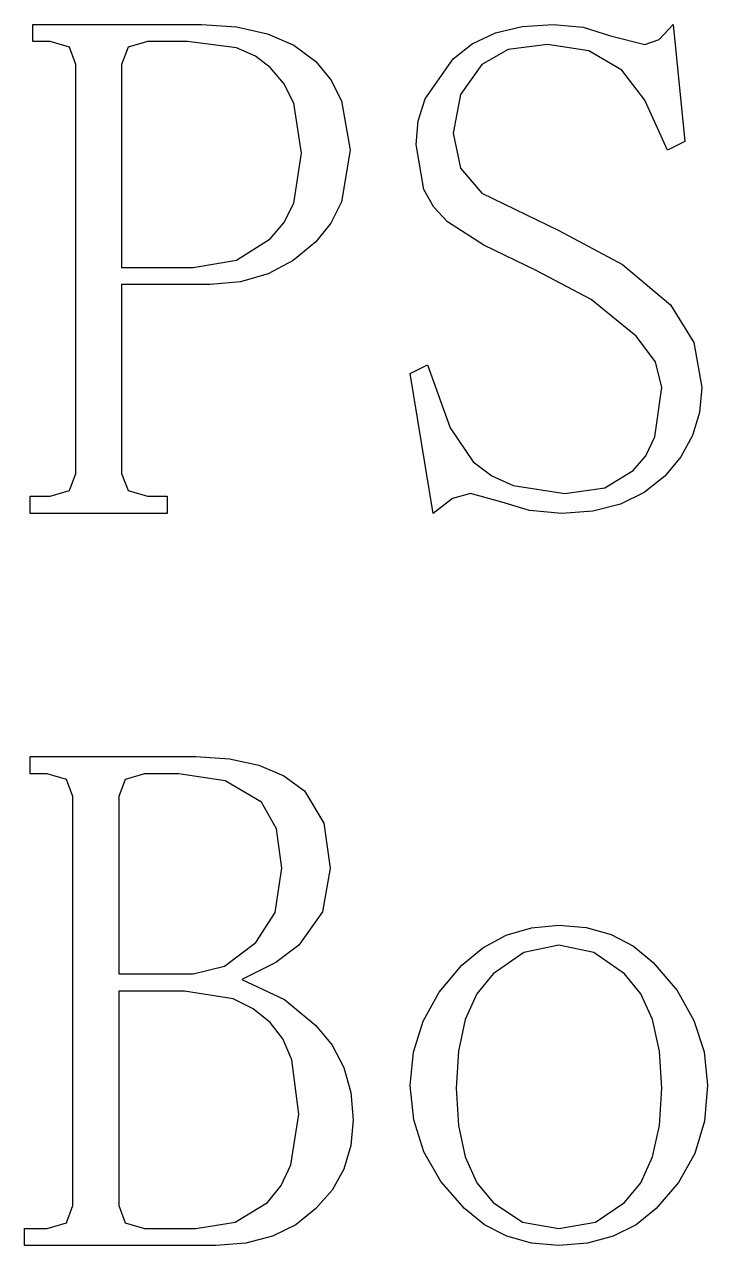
# Model space of a CAD drawing. Extents: x -200 to 421, y -75 to 295.
# Drawn here: x -79.07 to -70.38, y 15.01 to 30.54 of the extents above; entities that cross this region are included whole.
import ezdxf

# ---------------------------------------------------------------- set-up
doc = ezdxf.new("R2010")
doc.units = 0
doc.layers.get('0').update_dxf_attribs({"linetype": 'CONTINUOUS'})

# ---------------------------------------------------------------- blocks, each defined once
blk = doc.blocks.new('BLOCK_878')
at = {"color": 7}
blk.add_lwpolyline([(-77.832, 27.229), (-77.832, 24.829)], dxfattribs=at)
blk = doc.blocks.new('BLOCK_879')
at = {"color": 7}
blk.add_lwpolyline([(-77.832, 24.829), (-77.75, 24.61)], dxfattribs=at)
blk = doc.blocks.new('BLOCK_880')
at = {"color": 7}
blk.add_lwpolyline([(-77.75, 24.61), (-77.504, 24.538)], dxfattribs=at)
blk = doc.blocks.new('BLOCK_881')
at = {"color": 7}
blk.add_lwpolyline([(-77.504, 24.538), (-77.25, 24.538)], dxfattribs=at)
blk = doc.blocks.new('BLOCK_882')
at = {"color": 7}
blk.add_lwpolyline([(-77.25, 24.538), (-77.25, 24.319)], dxfattribs=at)
blk = doc.blocks.new('BLOCK_883')
at = {"color": 7}
blk.add_lwpolyline([(-77.25, 24.319), (-78.995, 24.319)], dxfattribs=at)
blk = doc.blocks.new('BLOCK_884')
at = {"color": 7}
blk.add_lwpolyline([(-78.995, 24.319), (-78.995, 24.538)], dxfattribs=at)
blk = doc.blocks.new('BLOCK_885')
at = {"color": 7}
blk.add_lwpolyline([(-78.995, 24.538), (-78.741, 24.538)], dxfattribs=at)
blk = doc.blocks.new('BLOCK_886')
at = {"color": 7}
blk.add_lwpolyline([(-78.741, 24.538), (-78.495, 24.61)], dxfattribs=at)
blk = doc.blocks.new('BLOCK_887')
at = {"color": 7}
blk.add_lwpolyline([(-78.495, 24.61), (-78.413, 24.829)], dxfattribs=at)
blk = doc.blocks.new('BLOCK_888')
at = {"color": 7}
blk.add_lwpolyline([(-78.413, 24.829), (-78.413, 30.029)], dxfattribs=at)
blk = doc.blocks.new('BLOCK_889')
at = {"color": 7}
blk.add_lwpolyline([(-78.413, 30.029), (-78.495, 30.247)], dxfattribs=at)
blk = doc.blocks.new('BLOCK_890')
at = {"color": 7}
blk.add_lwpolyline([(-78.495, 30.247), (-78.741, 30.319)], dxfattribs=at)
blk = doc.blocks.new('BLOCK_891')
at = {"color": 7}
blk.add_lwpolyline([(-78.741, 30.319), (-78.959, 30.319)], dxfattribs=at)
blk = doc.blocks.new('BLOCK_892')
at = {"color": 7}
blk.add_lwpolyline([(-78.959, 30.319), (-78.959, 30.538)], dxfattribs=at)
blk = doc.blocks.new('BLOCK_893')
at = {"color": 7}
blk.add_lwpolyline([(-78.959, 30.538), (-76.813, 30.538)], dxfattribs=at)
blk = doc.blocks.new('BLOCK_894')
at = {"color": 7}
blk.add_lwpolyline([(-76.813, 30.538), (-76.368, 30.508)], dxfattribs=at)
blk = doc.blocks.new('BLOCK_895')
at = {"color": 7}
blk.add_lwpolyline([(-76.368, 30.508), (-75.977, 30.419)], dxfattribs=at)
blk = doc.blocks.new('BLOCK_896')
at = {"color": 7}
blk.add_lwpolyline([(-75.977, 30.419), (-75.641, 30.272)], dxfattribs=at)
blk = doc.blocks.new('BLOCK_897')
at = {"color": 7}
blk.add_lwpolyline([(-75.641, 30.272), (-75.359, 30.065)], dxfattribs=at)
blk = doc.blocks.new('BLOCK_898')
at = {"color": 7}
blk.add_lwpolyline([(-75.359, 30.065), (-75.168, 29.831)], dxfattribs=at)
blk = doc.blocks.new('BLOCK_899')
at = {"color": 7}
blk.add_lwpolyline([(-75.168, 29.831), (-75.032, 29.565)], dxfattribs=at)
blk = doc.blocks.new('BLOCK_900')
at = {"color": 7}
blk.add_lwpolyline([(-75.032, 29.565), (-74.922, 28.938)], dxfattribs=at)
blk = doc.blocks.new('BLOCK_901')
at = {"color": 7}
blk.add_lwpolyline([(-74.922, 28.938), (-75.032, 28.283)], dxfattribs=at)
blk = doc.blocks.new('BLOCK_902')
at = {"color": 7}
blk.add_lwpolyline([(-75.032, 28.283), (-75.168, 28.01)], dxfattribs=at)
blk = doc.blocks.new('BLOCK_903')
at = {"color": 7}
blk.add_lwpolyline([(-75.168, 28.01), (-75.359, 27.774)], dxfattribs=at)
blk = doc.blocks.new('BLOCK_904')
at = {"color": 7}
blk.add_lwpolyline([(-75.359, 27.774), (-75.647, 27.535)], dxfattribs=at)
blk = doc.blocks.new('BLOCK_905')
at = {"color": 7}
blk.add_lwpolyline([(-75.647, 27.535), (-75.968, 27.365)], dxfattribs=at)
blk = doc.blocks.new('BLOCK_906')
at = {"color": 7}
blk.add_lwpolyline([(-75.968, 27.365), (-76.32, 27.263)], dxfattribs=at)
blk = doc.blocks.new('BLOCK_907')
at = {"color": 7}
blk.add_lwpolyline([(-76.32, 27.263), (-76.704, 27.229)], dxfattribs=at)
blk = doc.blocks.new('BLOCK_908')
at = {"color": 7}
blk.add_lwpolyline([(-76.704, 27.229), (-77.832, 27.229)], dxfattribs=at)
blk = doc.blocks.new('BLOCK_909')
at = {"color": 7}
blk.add_lwpolyline([(-76.922, 27.447), (-76.368, 27.538)], dxfattribs=at)
blk = doc.blocks.new('BLOCK_910')
at = {"color": 7}
blk.add_lwpolyline([(-76.368, 27.538), (-75.941, 27.81)], dxfattribs=at)
blk = doc.blocks.new('BLOCK_911')
at = {"color": 7}
blk.add_lwpolyline([(-75.941, 27.81), (-75.766, 28.015)], dxfattribs=at)
blk = doc.blocks.new('BLOCK_912')
at = {"color": 7}
blk.add_lwpolyline([(-75.766, 28.015), (-75.641, 28.265)], dxfattribs=at)
blk = doc.blocks.new('BLOCK_913')
at = {"color": 7}
blk.add_lwpolyline([(-75.641, 28.265), (-75.541, 28.901)], dxfattribs=at)
blk = doc.blocks.new('BLOCK_914')
at = {"color": 7}
blk.add_lwpolyline([(-75.541, 28.901), (-75.641, 29.538)], dxfattribs=at)
blk = doc.blocks.new('BLOCK_915')
at = {"color": 7}
blk.add_lwpolyline([(-75.641, 29.538), (-75.766, 29.788)], dxfattribs=at)
blk = doc.blocks.new('BLOCK_916')
at = {"color": 7}
blk.add_lwpolyline([(-75.766, 29.788), (-75.941, 29.992)], dxfattribs=at)
blk = doc.blocks.new('BLOCK_917')
at = {"color": 7}
blk.add_lwpolyline([(-75.941, 29.992), (-76.129, 30.135)], dxfattribs=at)
blk = doc.blocks.new('BLOCK_918')
at = {"color": 7}
blk.add_lwpolyline([(-76.129, 30.135), (-76.368, 30.238)], dxfattribs=at)
blk = doc.blocks.new('BLOCK_919')
at = {"color": 7}
blk.add_lwpolyline([(-76.368, 30.238), (-76.995, 30.319)], dxfattribs=at)
blk = doc.blocks.new('BLOCK_920')
at = {"color": 7}
blk.add_lwpolyline([(-76.995, 30.319), (-77.504, 30.319)], dxfattribs=at)
blk = doc.blocks.new('BLOCK_921')
at = {"color": 7}
blk.add_lwpolyline([(-77.504, 30.319), (-77.75, 30.247)], dxfattribs=at)
blk = doc.blocks.new('BLOCK_922')
at = {"color": 7}
blk.add_lwpolyline([(-77.75, 30.247), (-77.832, 30.029)], dxfattribs=at)
blk = doc.blocks.new('BLOCK_923')
at = {"color": 7}
blk.add_lwpolyline([(-77.832, 30.029), (-77.832, 27.447)], dxfattribs=at)
blk = doc.blocks.new('BLOCK_924')
at = {"color": 7}
blk.add_lwpolyline([(-77.832, 27.447), (-76.922, 27.447)], dxfattribs=at)
blk = doc.blocks.new('BLOCK_925')
at = {"color": 7}
blk.add_lwpolyline([(-70.959, 25.919), (-71.041, 26.247)], dxfattribs=at)
blk = doc.blocks.new('BLOCK_926')
at = {"color": 7}
blk.add_lwpolyline([(-71.041, 26.247), (-71.286, 26.574)], dxfattribs=at)
blk = doc.blocks.new('BLOCK_927')
at = {"color": 7}
blk.add_lwpolyline([(-71.286, 26.574), (-71.859, 27.038)], dxfattribs=at)
blk = doc.blocks.new('BLOCK_928')
at = {"color": 7}
blk.add_lwpolyline([(-71.859, 27.038), (-72.559, 27.41)], dxfattribs=at)
blk = doc.blocks.new('BLOCK_929')
at = {"color": 7}
blk.add_lwpolyline([(-72.559, 27.41), (-73.222, 27.729)], dxfattribs=at)
blk = doc.blocks.new('BLOCK_930')
at = {"color": 7}
blk.add_lwpolyline([(-73.222, 27.729), (-73.686, 28.029)], dxfattribs=at)
blk = doc.blocks.new('BLOCK_931')
at = {"color": 7}
blk.add_lwpolyline([(-73.686, 28.029), (-73.861, 28.213)], dxfattribs=at)
blk = doc.blocks.new('BLOCK_932')
at = {"color": 7}
blk.add_lwpolyline([(-73.861, 28.213), (-73.986, 28.438)], dxfattribs=at)
blk = doc.blocks.new('BLOCK_933')
at = {"color": 7}
blk.add_lwpolyline([(-73.986, 28.438), (-74.086, 29.01)], dxfattribs=at)
blk = doc.blocks.new('BLOCK_934')
at = {"color": 7}
blk.add_lwpolyline([(-74.086, 29.01), (-74.057, 29.31)], dxfattribs=at)
blk = doc.blocks.new('BLOCK_935')
at = {"color": 7}
blk.add_lwpolyline([(-74.057, 29.31), (-73.968, 29.592)], dxfattribs=at)
blk = doc.blocks.new('BLOCK_936')
at = {"color": 7}
blk.add_lwpolyline([(-73.968, 29.592), (-73.613, 30.101)], dxfattribs=at)
blk = doc.blocks.new('BLOCK_937')
at = {"color": 7}
blk.add_lwpolyline([(-73.613, 30.101), (-73.37, 30.292)], dxfattribs=at)
blk = doc.blocks.new('BLOCK_938')
at = {"color": 7}
blk.add_lwpolyline([(-73.37, 30.292), (-73.077, 30.429)], dxfattribs=at)
blk = doc.blocks.new('BLOCK_939')
at = {"color": 7}
blk.add_lwpolyline([(-73.077, 30.429), (-72.734, 30.51)], dxfattribs=at)
blk = doc.blocks.new('BLOCK_940')
at = {"color": 7}
blk.add_lwpolyline([(-72.734, 30.51), (-72.341, 30.538)], dxfattribs=at)
blk = doc.blocks.new('BLOCK_941')
at = {"color": 7}
blk.add_lwpolyline([(-72.341, 30.538), (-71.959, 30.501)], dxfattribs=at)
blk = doc.blocks.new('BLOCK_942')
at = {"color": 7}
blk.add_lwpolyline([(-71.959, 30.501), (-71.613, 30.392)], dxfattribs=at)
blk = doc.blocks.new('BLOCK_943')
at = {"color": 7}
blk.add_lwpolyline([(-71.613, 30.392), (-71.177, 30.283)], dxfattribs=at)
blk = doc.blocks.new('BLOCK_944')
at = {"color": 7}
blk.add_lwpolyline([(-71.177, 30.283), (-70.995, 30.347)], dxfattribs=at)
blk = doc.blocks.new('BLOCK_945')
at = {"color": 7}
blk.add_lwpolyline([(-70.995, 30.347), (-70.813, 30.538)], dxfattribs=at)
blk = doc.blocks.new('BLOCK_946')
at = {"color": 7}
blk.add_lwpolyline([(-70.813, 30.538), (-70.668, 29.047)], dxfattribs=at)
blk = doc.blocks.new('BLOCK_947')
at = {"color": 7}
blk.add_lwpolyline([(-70.668, 29.047), (-70.886, 28.938)], dxfattribs=at)
blk = doc.blocks.new('BLOCK_948')
at = {"color": 7}
blk.add_lwpolyline([(-70.886, 28.938), (-71.177, 29.574)], dxfattribs=at)
blk = doc.blocks.new('BLOCK_949')
at = {"color": 7}
blk.add_lwpolyline([(-71.177, 29.574), (-71.468, 29.956)], dxfattribs=at)
blk = doc.blocks.new('BLOCK_950')
at = {"color": 7}
blk.add_lwpolyline([(-71.468, 29.956), (-71.886, 30.201)], dxfattribs=at)
blk = doc.blocks.new('BLOCK_951')
at = {"color": 7}
blk.add_lwpolyline([(-71.886, 30.201), (-72.413, 30.283)], dxfattribs=at)
blk = doc.blocks.new('BLOCK_952')
at = {"color": 7}
blk.add_lwpolyline([(-72.413, 30.283), (-72.913, 30.219)], dxfattribs=at)
blk = doc.blocks.new('BLOCK_953')
at = {"color": 7}
blk.add_lwpolyline([(-72.913, 30.219), (-73.25, 30.029)], dxfattribs=at)
blk = doc.blocks.new('BLOCK_954')
at = {"color": 7}
blk.add_lwpolyline([(-73.25, 30.029), (-73.522, 29.647)], dxfattribs=at)
blk = doc.blocks.new('BLOCK_955')
at = {"color": 7}
blk.add_lwpolyline([(-73.522, 29.647), (-73.613, 29.156)], dxfattribs=at)
blk = doc.blocks.new('BLOCK_956')
at = {"color": 7}
blk.add_lwpolyline([(-73.613, 29.156), (-73.522, 28.71)], dxfattribs=at)
blk = doc.blocks.new('BLOCK_957')
at = {"color": 7}
blk.add_lwpolyline([(-73.522, 28.71), (-73.25, 28.392)], dxfattribs=at)
blk = doc.blocks.new('BLOCK_958')
at = {"color": 7}
blk.add_lwpolyline([(-73.25, 28.392), (-72.268, 27.919)], dxfattribs=at)
blk = doc.blocks.new('BLOCK_959')
at = {"color": 7}
blk.add_lwpolyline([(-72.268, 27.919), (-71.459, 27.483)], dxfattribs=at)
blk = doc.blocks.new('BLOCK_960')
at = {"color": 7}
blk.add_lwpolyline([(-71.459, 27.483), (-70.85, 26.974)], dxfattribs=at)
blk = doc.blocks.new('BLOCK_961')
at = {"color": 7}
blk.add_lwpolyline([(-70.85, 26.974), (-70.55, 26.492)], dxfattribs=at)
blk = doc.blocks.new('BLOCK_962')
at = {"color": 7}
blk.add_lwpolyline([(-70.55, 26.492), (-70.45, 25.919)], dxfattribs=at)
blk = doc.blocks.new('BLOCK_963')
at = {"color": 7}
blk.add_lwpolyline([(-70.45, 25.919), (-70.479, 25.604)], dxfattribs=at)
blk = doc.blocks.new('BLOCK_964')
at = {"color": 7}
blk.add_lwpolyline([(-70.479, 25.604), (-70.568, 25.31)], dxfattribs=at)
blk = doc.blocks.new('BLOCK_965')
at = {"color": 7}
blk.add_lwpolyline([(-70.568, 25.31), (-70.716, 25.04)], dxfattribs=at)
blk = doc.blocks.new('BLOCK_966')
at = {"color": 7}
blk.add_lwpolyline([(-70.716, 25.04), (-70.922, 24.792)], dxfattribs=at)
blk = doc.blocks.new('BLOCK_967')
at = {"color": 7}
blk.add_lwpolyline([(-70.922, 24.792), (-71.182, 24.585)], dxfattribs=at)
blk = doc.blocks.new('BLOCK_968')
at = {"color": 7}
blk.add_lwpolyline([(-71.182, 24.585), (-71.486, 24.438)], dxfattribs=at)
blk = doc.blocks.new('BLOCK_969')
at = {"color": 7}
blk.add_lwpolyline([(-71.486, 24.438), (-71.836, 24.349)], dxfattribs=at)
blk = doc.blocks.new('BLOCK_970')
at = {"color": 7}
blk.add_lwpolyline([(-71.836, 24.349), (-72.232, 24.319)], dxfattribs=at)
blk = doc.blocks.new('BLOCK_971')
at = {"color": 7}
blk.add_lwpolyline([(-72.232, 24.319), (-72.641, 24.356)], dxfattribs=at)
blk = doc.blocks.new('BLOCK_972')
at = {"color": 7}
blk.add_lwpolyline([(-72.641, 24.356), (-72.995, 24.465)], dxfattribs=at)
blk = doc.blocks.new('BLOCK_973')
at = {"color": 7}
blk.add_lwpolyline([(-72.995, 24.465), (-73.395, 24.574)], dxfattribs=at)
blk = doc.blocks.new('BLOCK_974')
at = {"color": 7}
blk.add_lwpolyline([(-73.395, 24.574), (-73.622, 24.51)], dxfattribs=at)
blk = doc.blocks.new('BLOCK_975')
at = {"color": 7}
blk.add_lwpolyline([(-73.622, 24.51), (-73.868, 24.319)], dxfattribs=at)
blk = doc.blocks.new('BLOCK_976')
at = {"color": 7}
blk.add_lwpolyline([(-73.868, 24.319), (-74.159, 26.101)], dxfattribs=at)
blk = doc.blocks.new('BLOCK_977')
at = {"color": 7}
blk.add_lwpolyline([(-74.159, 26.101), (-73.941, 26.21)], dxfattribs=at)
blk = doc.blocks.new('BLOCK_978')
at = {"color": 7}
blk.add_lwpolyline([(-73.941, 26.21), (-73.65, 25.41)], dxfattribs=at)
blk = doc.blocks.new('BLOCK_979')
at = {"color": 7}
blk.add_lwpolyline([(-73.65, 25.41), (-73.359, 24.974)], dxfattribs=at)
blk = doc.blocks.new('BLOCK_980')
at = {"color": 7}
blk.add_lwpolyline([(-73.359, 24.974), (-73.122, 24.799)], dxfattribs=at)
blk = doc.blocks.new('BLOCK_981')
at = {"color": 7}
blk.add_lwpolyline([(-73.122, 24.799), (-72.85, 24.674)], dxfattribs=at)
blk = doc.blocks.new('BLOCK_982')
at = {"color": 7}
blk.add_lwpolyline([(-72.85, 24.674), (-72.195, 24.574)], dxfattribs=at)
blk = doc.blocks.new('BLOCK_983')
at = {"color": 7}
blk.add_lwpolyline([(-72.195, 24.574), (-71.686, 24.647)], dxfattribs=at)
blk = doc.blocks.new('BLOCK_984')
at = {"color": 7}
blk.add_lwpolyline([(-71.686, 24.647), (-71.322, 24.865)], dxfattribs=at)
blk = doc.blocks.new('BLOCK_985')
at = {"color": 7}
blk.add_lwpolyline([(-71.322, 24.865), (-71.163, 25.054)], dxfattribs=at)
blk = doc.blocks.new('BLOCK_986')
at = {"color": 7}
blk.add_lwpolyline([(-71.163, 25.054), (-71.05, 25.292)], dxfattribs=at)
blk = doc.blocks.new('BLOCK_987')
at = {"color": 7}
blk.add_lwpolyline([(-71.05, 25.292), (-70.959, 25.919)], dxfattribs=at)
blk = doc.blocks.new('BLOCK_1239')
at = {"color": 7}
blk.add_lwpolyline([(-79.068, 15.01), (-79.068, 15.229)], dxfattribs=at)
blk = doc.blocks.new('BLOCK_1240')
at = {"color": 7}
blk.add_lwpolyline([(-79.068, 15.229), (-78.777, 15.229)], dxfattribs=at)
blk = doc.blocks.new('BLOCK_1241')
at = {"color": 7}
blk.add_lwpolyline([(-78.777, 15.229), (-78.532, 15.301)], dxfattribs=at)
blk = doc.blocks.new('BLOCK_1242')
at = {"color": 7}
blk.add_lwpolyline([(-78.532, 15.301), (-78.45, 15.519)], dxfattribs=at)
blk = doc.blocks.new('BLOCK_1243')
at = {"color": 7}
blk.add_lwpolyline([(-78.45, 15.519), (-78.45, 20.719)], dxfattribs=at)
blk = doc.blocks.new('BLOCK_1244')
at = {"color": 7}
blk.add_lwpolyline([(-78.45, 20.719), (-78.532, 20.938)], dxfattribs=at)
blk = doc.blocks.new('BLOCK_1245')
at = {"color": 7}
blk.add_lwpolyline([(-78.532, 20.938), (-78.777, 21.01)], dxfattribs=at)
blk = doc.blocks.new('BLOCK_1246')
at = {"color": 7}
blk.add_lwpolyline([(-78.777, 21.01), (-78.995, 21.01)], dxfattribs=at)
blk = doc.blocks.new('BLOCK_1247')
at = {"color": 7}
blk.add_lwpolyline([(-78.995, 21.01), (-78.995, 21.229)], dxfattribs=at)
blk = doc.blocks.new('BLOCK_1248')
at = {"color": 7}
blk.add_lwpolyline([(-78.995, 21.229), (-76.886, 21.229)], dxfattribs=at)
blk = doc.blocks.new('BLOCK_1249')
at = {"color": 7}
blk.add_lwpolyline([(-76.886, 21.229), (-76.459, 21.201)], dxfattribs=at)
blk = doc.blocks.new('BLOCK_1250')
at = {"color": 7}
blk.add_lwpolyline([(-76.459, 21.201), (-76.086, 21.119)], dxfattribs=at)
blk = doc.blocks.new('BLOCK_1251')
at = {"color": 7}
blk.add_lwpolyline([(-76.086, 21.119), (-75.768, 20.983)], dxfattribs=at)
blk = doc.blocks.new('BLOCK_1252')
at = {"color": 7}
blk.add_lwpolyline([(-75.768, 20.983), (-75.504, 20.792)], dxfattribs=at)
blk = doc.blocks.new('BLOCK_1253')
at = {"color": 7}
blk.add_lwpolyline([(-75.504, 20.792), (-75.259, 20.383)], dxfattribs=at)
blk = doc.blocks.new('BLOCK_1254')
at = {"color": 7}
blk.add_lwpolyline([(-75.259, 20.383), (-75.177, 19.81)], dxfattribs=at)
blk = doc.blocks.new('BLOCK_1255')
at = {"color": 7}
blk.add_lwpolyline([(-75.177, 19.81), (-75.277, 19.256)], dxfattribs=at)
blk = doc.blocks.new('BLOCK_1256')
at = {"color": 7}
blk.add_lwpolyline([(-75.277, 19.256), (-75.577, 18.829)], dxfattribs=at)
blk = doc.blocks.new('BLOCK_1257')
at = {"color": 7}
blk.add_lwpolyline([(-75.577, 18.829), (-75.868, 18.61)], dxfattribs=at)
blk = doc.blocks.new('BLOCK_1258')
at = {"color": 7}
blk.add_lwpolyline([(-75.868, 18.61), (-76.304, 18.392)], dxfattribs=at)
blk = doc.blocks.new('BLOCK_1259')
at = {"color": 7}
blk.add_lwpolyline([(-76.304, 18.392), (-75.759, 18.138)], dxfattribs=at)
blk = doc.blocks.new('BLOCK_1260')
at = {"color": 7}
blk.add_lwpolyline([(-75.759, 18.138), (-75.359, 17.81)], dxfattribs=at)
blk = doc.blocks.new('BLOCK_1261')
at = {"color": 7}
blk.add_lwpolyline([(-75.359, 17.81), (-75.152, 17.558)], dxfattribs=at)
blk = doc.blocks.new('BLOCK_1262')
at = {"color": 7}
blk.add_lwpolyline([(-75.152, 17.558), (-75.004, 17.274)], dxfattribs=at)
blk = doc.blocks.new('BLOCK_1263')
at = {"color": 7}
blk.add_lwpolyline([(-75.004, 17.274), (-74.916, 16.958)], dxfattribs=at)
blk = doc.blocks.new('BLOCK_1264')
at = {"color": 7}
blk.add_lwpolyline([(-74.916, 16.958), (-74.886, 16.61)], dxfattribs=at)
blk = doc.blocks.new('BLOCK_1265')
at = {"color": 7}
blk.add_lwpolyline([(-74.886, 16.61), (-74.916, 16.281)], dxfattribs=at)
blk = doc.blocks.new('BLOCK_1266')
at = {"color": 7}
blk.add_lwpolyline([(-74.916, 16.281), (-75.004, 15.983)], dxfattribs=at)
blk = doc.blocks.new('BLOCK_1267')
at = {"color": 7}
blk.add_lwpolyline([(-75.004, 15.983), (-75.152, 15.717)], dxfattribs=at)
blk = doc.blocks.new('BLOCK_1268')
at = {"color": 7}
blk.add_lwpolyline([(-75.152, 15.717), (-75.359, 15.483)], dxfattribs=at)
blk = doc.blocks.new('BLOCK_1269')
at = {"color": 7}
blk.add_lwpolyline([(-75.359, 15.483), (-75.616, 15.276)], dxfattribs=at)
blk = doc.blocks.new('BLOCK_1270')
at = {"color": 7}
blk.add_lwpolyline([(-75.616, 15.276), (-75.913, 15.129)], dxfattribs=at)
blk = doc.blocks.new('BLOCK_1271')
at = {"color": 7}
blk.add_lwpolyline([(-75.913, 15.129), (-76.252, 15.04)], dxfattribs=at)
blk = doc.blocks.new('BLOCK_1272')
at = {"color": 7}
blk.add_lwpolyline([(-76.252, 15.04), (-76.632, 15.01)], dxfattribs=at)
blk = doc.blocks.new('BLOCK_1273')
at = {"color": 7}
blk.add_lwpolyline([(-76.632, 15.01), (-79.068, 15.01)], dxfattribs=at)
blk = doc.blocks.new('BLOCK_1274')
at = {"color": 7}
blk.add_lwpolyline([(-76.886, 15.229), (-76.386, 15.31)], dxfattribs=at)
blk = doc.blocks.new('BLOCK_1275')
at = {"color": 7}
blk.add_lwpolyline([(-76.386, 15.31), (-75.977, 15.556)], dxfattribs=at)
blk = doc.blocks.new('BLOCK_1276')
at = {"color": 7}
blk.add_lwpolyline([(-75.977, 15.556), (-75.802, 15.776)], dxfattribs=at)
blk = doc.blocks.new('BLOCK_1277')
at = {"color": 7}
blk.add_lwpolyline([(-75.802, 15.776), (-75.677, 16.038)], dxfattribs=at)
blk = doc.blocks.new('BLOCK_1278')
at = {"color": 7}
blk.add_lwpolyline([(-75.677, 16.038), (-75.577, 16.683)], dxfattribs=at)
blk = doc.blocks.new('BLOCK_1279')
at = {"color": 7}
blk.add_lwpolyline([(-75.577, 16.683), (-75.668, 17.374)], dxfattribs=at)
blk = doc.blocks.new('BLOCK_1280')
at = {"color": 7}
blk.add_lwpolyline([(-75.668, 17.374), (-75.782, 17.638)], dxfattribs=at)
blk = doc.blocks.new('BLOCK_1281')
at = {"color": 7}
blk.add_lwpolyline([(-75.782, 17.638), (-75.941, 17.847)], dxfattribs=at)
blk = doc.blocks.new('BLOCK_1282')
at = {"color": 7}
blk.add_lwpolyline([(-75.941, 17.847), (-76.159, 18.022)], dxfattribs=at)
blk = doc.blocks.new('BLOCK_1283')
at = {"color": 7}
blk.add_lwpolyline([(-76.159, 18.022), (-76.413, 18.147)], dxfattribs=at)
blk = doc.blocks.new('BLOCK_1284')
at = {"color": 7}
blk.add_lwpolyline([(-76.413, 18.147), (-77.032, 18.247)], dxfattribs=at)
blk = doc.blocks.new('BLOCK_1285')
at = {"color": 7}
blk.add_lwpolyline([(-77.032, 18.247), (-77.868, 18.247)], dxfattribs=at)
blk = doc.blocks.new('BLOCK_1286')
at = {"color": 7}
blk.add_lwpolyline([(-77.868, 18.247), (-77.868, 15.519)], dxfattribs=at)
blk = doc.blocks.new('BLOCK_1287')
at = {"color": 7}
blk.add_lwpolyline([(-77.868, 15.519), (-77.786, 15.301)], dxfattribs=at)
blk = doc.blocks.new('BLOCK_1288')
at = {"color": 7}
blk.add_lwpolyline([(-77.786, 15.301), (-77.541, 15.229)], dxfattribs=at)
blk = doc.blocks.new('BLOCK_1289')
at = {"color": 7}
blk.add_lwpolyline([(-77.541, 15.229), (-76.886, 15.229)], dxfattribs=at)
blk = doc.blocks.new('BLOCK_1290')
at = {"color": 7}
blk.add_lwpolyline([(-76.922, 18.465), (-76.522, 18.565)], dxfattribs=at)
blk = doc.blocks.new('BLOCK_1291')
at = {"color": 7}
blk.add_lwpolyline([(-76.522, 18.565), (-76.122, 18.865)], dxfattribs=at)
blk = doc.blocks.new('BLOCK_1292')
at = {"color": 7}
blk.add_lwpolyline([(-76.122, 18.865), (-75.877, 19.247)], dxfattribs=at)
blk = doc.blocks.new('BLOCK_1293')
at = {"color": 7}
blk.add_lwpolyline([(-75.877, 19.247), (-75.795, 19.81)], dxfattribs=at)
blk = doc.blocks.new('BLOCK_1294')
at = {"color": 7}
blk.add_lwpolyline([(-75.795, 19.81), (-75.859, 20.31)], dxfattribs=at)
blk = doc.blocks.new('BLOCK_1295')
at = {"color": 7}
blk.add_lwpolyline([(-75.859, 20.31), (-76.05, 20.647)], dxfattribs=at)
blk = doc.blocks.new('BLOCK_1296')
at = {"color": 7}
blk.add_lwpolyline([(-76.05, 20.647), (-76.513, 20.919)], dxfattribs=at)
blk = doc.blocks.new('BLOCK_1297')
at = {"color": 7}
blk.add_lwpolyline([(-76.513, 20.919), (-77.104, 21.01)], dxfattribs=at)
blk = doc.blocks.new('BLOCK_1298')
at = {"color": 7}
blk.add_lwpolyline([(-77.104, 21.01), (-77.541, 21.01)], dxfattribs=at)
blk = doc.blocks.new('BLOCK_1299')
at = {"color": 7}
blk.add_lwpolyline([(-77.541, 21.01), (-77.786, 20.938)], dxfattribs=at)
blk = doc.blocks.new('BLOCK_1300')
at = {"color": 7}
blk.add_lwpolyline([(-77.786, 20.938), (-77.868, 20.719)], dxfattribs=at)
blk = doc.blocks.new('BLOCK_1301')
at = {"color": 7}
blk.add_lwpolyline([(-77.868, 20.719), (-77.868, 18.465)], dxfattribs=at)
blk = doc.blocks.new('BLOCK_1302')
at = {"color": 7}
blk.add_lwpolyline([(-77.868, 18.465), (-76.922, 18.465)], dxfattribs=at)
blk = doc.blocks.new('BLOCK_1303')
at = {"color": 7}
blk.add_lwpolyline([(-72.268, 19.083), (-71.92, 19.054)], dxfattribs=at)
blk = doc.blocks.new('BLOCK_1304')
at = {"color": 7}
blk.add_lwpolyline([(-71.92, 19.054), (-71.604, 18.965)], dxfattribs=at)
blk = doc.blocks.new('BLOCK_1305')
at = {"color": 7}
blk.add_lwpolyline([(-71.604, 18.965), (-71.32, 18.817)], dxfattribs=at)
blk = doc.blocks.new('BLOCK_1306')
at = {"color": 7}
blk.add_lwpolyline([(-71.32, 18.817), (-71.068, 18.61)], dxfattribs=at)
blk = doc.blocks.new('BLOCK_1307')
at = {"color": 7}
blk.add_lwpolyline([(-71.068, 18.61), (-70.766, 18.254)], dxfattribs=at)
blk = doc.blocks.new('BLOCK_1308')
at = {"color": 7}
blk.add_lwpolyline([(-70.766, 18.254), (-70.55, 17.874)], dxfattribs=at)
blk = doc.blocks.new('BLOCK_1309')
at = {"color": 7}
blk.add_lwpolyline([(-70.55, 17.874), (-70.42, 17.472)], dxfattribs=at)
blk = doc.blocks.new('BLOCK_1310')
at = {"color": 7}
blk.add_lwpolyline([(-70.42, 17.472), (-70.377, 17.047)], dxfattribs=at)
blk = doc.blocks.new('BLOCK_1311')
at = {"color": 7}
blk.add_lwpolyline([(-70.377, 17.047), (-70.418, 16.594)], dxfattribs=at)
blk = doc.blocks.new('BLOCK_1312')
at = {"color": 7}
blk.add_lwpolyline([(-70.418, 16.594), (-70.541, 16.183)], dxfattribs=at)
blk = doc.blocks.new('BLOCK_1313')
at = {"color": 7}
blk.add_lwpolyline([(-70.541, 16.183), (-70.745, 15.813)], dxfattribs=at)
blk = doc.blocks.new('BLOCK_1314')
at = {"color": 7}
blk.add_lwpolyline([(-70.745, 15.813), (-71.032, 15.483)], dxfattribs=at)
blk = doc.blocks.new('BLOCK_1315')
at = {"color": 7}
blk.add_lwpolyline([(-71.032, 15.483), (-71.286, 15.276)], dxfattribs=at)
blk = doc.blocks.new('BLOCK_1316')
at = {"color": 7}
blk.add_lwpolyline([(-71.286, 15.276), (-71.577, 15.129)], dxfattribs=at)
blk = doc.blocks.new('BLOCK_1317')
at = {"color": 7}
blk.add_lwpolyline([(-71.577, 15.129), (-71.904, 15.04)], dxfattribs=at)
blk = doc.blocks.new('BLOCK_1318')
at = {"color": 7}
blk.add_lwpolyline([(-71.904, 15.04), (-72.268, 15.01)], dxfattribs=at)
blk = doc.blocks.new('BLOCK_1319')
at = {"color": 7}
blk.add_lwpolyline([(-72.268, 15.01), (-72.616, 15.04)], dxfattribs=at)
blk = doc.blocks.new('BLOCK_1320')
at = {"color": 7}
blk.add_lwpolyline([(-72.616, 15.04), (-72.932, 15.129)], dxfattribs=at)
blk = doc.blocks.new('BLOCK_1321')
at = {"color": 7}
blk.add_lwpolyline([(-72.932, 15.129), (-73.216, 15.276)], dxfattribs=at)
blk = doc.blocks.new('BLOCK_1322')
at = {"color": 7}
blk.add_lwpolyline([(-73.216, 15.276), (-73.468, 15.483)], dxfattribs=at)
blk = doc.blocks.new('BLOCK_1323')
at = {"color": 7}
blk.add_lwpolyline([(-73.468, 15.483), (-73.77, 15.826)], dxfattribs=at)
blk = doc.blocks.new('BLOCK_1324')
at = {"color": 7}
blk.add_lwpolyline([(-73.77, 15.826), (-73.986, 16.201)], dxfattribs=at)
blk = doc.blocks.new('BLOCK_1325')
at = {"color": 7}
blk.add_lwpolyline([(-73.986, 16.201), (-74.116, 16.608)], dxfattribs=at)
blk = doc.blocks.new('BLOCK_1326')
at = {"color": 7}
blk.add_lwpolyline([(-74.116, 16.608), (-74.159, 17.047)], dxfattribs=at)
blk = doc.blocks.new('BLOCK_1327')
at = {"color": 7}
blk.add_lwpolyline([(-74.159, 17.047), (-74.118, 17.469)], dxfattribs=at)
blk = doc.blocks.new('BLOCK_1328')
at = {"color": 7}
blk.add_lwpolyline([(-74.118, 17.469), (-73.995, 17.865)], dxfattribs=at)
blk = doc.blocks.new('BLOCK_1329')
at = {"color": 7}
blk.add_lwpolyline([(-73.995, 17.865), (-73.791, 18.233)], dxfattribs=at)
blk = doc.blocks.new('BLOCK_1330')
at = {"color": 7}
blk.add_lwpolyline([(-73.791, 18.233), (-73.504, 18.574)], dxfattribs=at)
blk = doc.blocks.new('BLOCK_1331')
at = {"color": 7}
blk.add_lwpolyline([(-73.504, 18.574), (-73.236, 18.797)], dxfattribs=at)
blk = doc.blocks.new('BLOCK_1332')
at = {"color": 7}
blk.add_lwpolyline([(-73.236, 18.797), (-72.941, 18.956)], dxfattribs=at)
blk = doc.blocks.new('BLOCK_1333')
at = {"color": 7}
blk.add_lwpolyline([(-72.941, 18.956), (-72.618, 19.051)], dxfattribs=at)
blk = doc.blocks.new('BLOCK_1334')
at = {"color": 7}
blk.add_lwpolyline([(-72.618, 19.051), (-72.268, 19.083)], dxfattribs=at)
blk = doc.blocks.new('BLOCK_1335')
at = {"color": 7}
blk.add_lwpolyline([(-72.268, 18.829), (-72.713, 18.738)], dxfattribs=at)
blk = doc.blocks.new('BLOCK_1336')
at = {"color": 7}
blk.add_lwpolyline([(-72.713, 18.738), (-73.104, 18.465)], dxfattribs=at)
blk = doc.blocks.new('BLOCK_1337')
at = {"color": 7}
blk.add_lwpolyline([(-73.104, 18.465), (-73.311, 18.21)], dxfattribs=at)
blk = doc.blocks.new('BLOCK_1338')
at = {"color": 7}
blk.add_lwpolyline([(-73.311, 18.21), (-73.459, 17.883)], dxfattribs=at)
blk = doc.blocks.new('BLOCK_1339')
at = {"color": 7}
blk.add_lwpolyline([(-73.459, 17.883), (-73.547, 17.483)], dxfattribs=at)
blk = doc.blocks.new('BLOCK_1340')
at = {"color": 7}
blk.add_lwpolyline([(-73.547, 17.483), (-73.577, 17.01)], dxfattribs=at)
blk = doc.blocks.new('BLOCK_1341')
at = {"color": 7}
blk.add_lwpolyline([(-73.577, 17.01), (-73.547, 16.538)], dxfattribs=at)
blk = doc.blocks.new('BLOCK_1342')
at = {"color": 7}
blk.add_lwpolyline([(-73.547, 16.538), (-73.459, 16.138)], dxfattribs=at)
blk = doc.blocks.new('BLOCK_1343')
at = {"color": 7}
blk.add_lwpolyline([(-73.459, 16.138), (-73.311, 15.81)], dxfattribs=at)
blk = doc.blocks.new('BLOCK_1344')
at = {"color": 7}
blk.add_lwpolyline([(-73.311, 15.81), (-73.104, 15.556)], dxfattribs=at)
blk = doc.blocks.new('BLOCK_1345')
at = {"color": 7}
blk.add_lwpolyline([(-73.104, 15.556), (-72.732, 15.31)], dxfattribs=at)
blk = doc.blocks.new('BLOCK_1346')
at = {"color": 7}
blk.add_lwpolyline([(-72.732, 15.31), (-72.268, 15.229)], dxfattribs=at)
blk = doc.blocks.new('BLOCK_1347')
at = {"color": 7}
blk.add_lwpolyline([(-72.268, 15.229), (-71.804, 15.31)], dxfattribs=at)
blk = doc.blocks.new('BLOCK_1348')
at = {"color": 7}
blk.add_lwpolyline([(-71.804, 15.31), (-71.432, 15.556)], dxfattribs=at)
blk = doc.blocks.new('BLOCK_1349')
at = {"color": 7}
blk.add_lwpolyline([(-71.432, 15.556), (-71.225, 15.81)], dxfattribs=at)
blk = doc.blocks.new('BLOCK_1350')
at = {"color": 7}
blk.add_lwpolyline([(-71.225, 15.81), (-71.077, 16.138)], dxfattribs=at)
blk = doc.blocks.new('BLOCK_1351')
at = {"color": 7}
blk.add_lwpolyline([(-71.077, 16.138), (-70.988, 16.538)], dxfattribs=at)
blk = doc.blocks.new('BLOCK_1352')
at = {"color": 7}
blk.add_lwpolyline([(-70.988, 16.538), (-70.959, 17.01)], dxfattribs=at)
blk = doc.blocks.new('BLOCK_1353')
at = {"color": 7}
blk.add_lwpolyline([(-70.959, 17.01), (-70.988, 17.483)], dxfattribs=at)
blk = doc.blocks.new('BLOCK_1354')
at = {"color": 7}
blk.add_lwpolyline([(-70.988, 17.483), (-71.077, 17.883)], dxfattribs=at)
blk = doc.blocks.new('BLOCK_1355')
at = {"color": 7}
blk.add_lwpolyline([(-71.077, 17.883), (-71.225, 18.21)], dxfattribs=at)
blk = doc.blocks.new('BLOCK_1356')
at = {"color": 7}
blk.add_lwpolyline([(-71.225, 18.21), (-71.432, 18.465)], dxfattribs=at)
blk = doc.blocks.new('BLOCK_1357')
at = {"color": 7}
blk.add_lwpolyline([(-71.432, 18.465), (-71.822, 18.738)], dxfattribs=at)
blk = doc.blocks.new('BLOCK_1358')
at = {"color": 7}
blk.add_lwpolyline([(-71.822, 18.738), (-72.268, 18.829)], dxfattribs=at)

msp = doc.modelspace()

# ---------------------------------------------------------------- block references
for name in ['BLOCK_892', 'BLOCK_893', 'BLOCK_894', 'BLOCK_895', 'BLOCK_939', 'BLOCK_940', 'BLOCK_941', 'BLOCK_942', 'BLOCK_945', 'BLOCK_946', 'BLOCK_891', 'BLOCK_890', 'BLOCK_921', 'BLOCK_920', 'BLOCK_919', 'BLOCK_896', 'BLOCK_937', 'BLOCK_938', 'BLOCK_952', 'BLOCK_951', 'BLOCK_943', 'BLOCK_944', 'BLOCK_889', 'BLOCK_922', 'BLOCK_918', 'BLOCK_917', 'BLOCK_897', 'BLOCK_953', 'BLOCK_950', 'BLOCK_888', 'BLOCK_923', 'BLOCK_916', 'BLOCK_898', 'BLOCK_936', 'BLOCK_954', 'BLOCK_899', 'BLOCK_949', 'BLOCK_915', 'BLOCK_914', 'BLOCK_900', 'BLOCK_935', 'BLOCK_955', 'BLOCK_948', 'BLOCK_934', 'BLOCK_956', 'BLOCK_947', 'BLOCK_913', 'BLOCK_901', 'BLOCK_933', 'BLOCK_957', 'BLOCK_932', 'BLOCK_912', 'BLOCK_902', 'BLOCK_958', 'BLOCK_931', 'BLOCK_911', 'BLOCK_903', 'BLOCK_930', 'BLOCK_910', 'BLOCK_959', 'BLOCK_904', 'BLOCK_929', 'BLOCK_909', 'BLOCK_905', 'BLOCK_924', 'BLOCK_906', 'BLOCK_928', 'BLOCK_960', 'BLOCK_878', 'BLOCK_908', 'BLOCK_907', 'BLOCK_927', 'BLOCK_961', 'BLOCK_926', 'BLOCK_962', 'BLOCK_925', 'BLOCK_977', 'BLOCK_976', 'BLOCK_978', 'BLOCK_987', 'BLOCK_963', 'BLOCK_964', 'BLOCK_979', 'BLOCK_965', 'BLOCK_986', 'BLOCK_985', 'BLOCK_966', 'BLOCK_980', 'BLOCK_984', 'BLOCK_887', 'BLOCK_879', 'BLOCK_981', 'BLOCK_967', 'BLOCK_884', 'BLOCK_885', 'BLOCK_886', 'BLOCK_880', 'BLOCK_881', 'BLOCK_882', 'BLOCK_974', 'BLOCK_973', 'BLOCK_982', 'BLOCK_983', 'BLOCK_968', 'BLOCK_975', 'BLOCK_972', 'BLOCK_969', 'BLOCK_883', 'BLOCK_971', 'BLOCK_970', 'BLOCK_1247', 'BLOCK_1248', 'BLOCK_1249', 'BLOCK_1250', 'BLOCK_1251', 'BLOCK_1246', 'BLOCK_1245', 'BLOCK_1299', 'BLOCK_1298', 'BLOCK_1297', 'BLOCK_1252', 'BLOCK_1244', 'BLOCK_1300', 'BLOCK_1296', 'BLOCK_1243', 'BLOCK_1301', 'BLOCK_1253', 'BLOCK_1295', 'BLOCK_1254', 'BLOCK_1294', 'BLOCK_1293', 'BLOCK_1255', 'BLOCK_1256', 'BLOCK_1292', 'BLOCK_1332', 'BLOCK_1333', 'BLOCK_1334', 'BLOCK_1303', 'BLOCK_1304', 'BLOCK_1305', 'BLOCK_1291', 'BLOCK_1257', 'BLOCK_1331', 'BLOCK_1335', 'BLOCK_1358', 'BLOCK_1306', 'BLOCK_1336', 'BLOCK_1357', 'BLOCK_1290', 'BLOCK_1258', 'BLOCK_1330', 'BLOCK_1307', 'BLOCK_1302', 'BLOCK_1259', 'BLOCK_1337', 'BLOCK_1356', 'BLOCK_1285', 'BLOCK_1286', 'BLOCK_1284', 'BLOCK_1329', 'BLOCK_1338', 'BLOCK_1355', 'BLOCK_1308', 'BLOCK_1283', 'BLOCK_1282', 'BLOCK_1260', 'BLOCK_1328', 'BLOCK_1339', 'BLOCK_1354', 'BLOCK_1309', 'BLOCK_1281', 'BLOCK_1261', 'BLOCK_1280', 'BLOCK_1262', 'BLOCK_1327', 'BLOCK_1340', 'BLOCK_1353', 'BLOCK_1310', 'BLOCK_1279', 'BLOCK_1263', 'BLOCK_1264', 'BLOCK_1326', 'BLOCK_1341', 'BLOCK_1352', 'BLOCK_1311', 'BLOCK_1278', 'BLOCK_1265', 'BLOCK_1325', 'BLOCK_1342', 'BLOCK_1351', 'BLOCK_1312', 'BLOCK_1266', 'BLOCK_1324', 'BLOCK_1313', 'BLOCK_1277', 'BLOCK_1343', 'BLOCK_1350', 'BLOCK_1267', 'BLOCK_1276', 'BLOCK_1268', 'BLOCK_1323', 'BLOCK_1344', 'BLOCK_1349', 'BLOCK_1314', 'BLOCK_1275', 'BLOCK_1345', 'BLOCK_1348', 'BLOCK_1242', 'BLOCK_1287', 'BLOCK_1269', 'BLOCK_1322', 'BLOCK_1315', 'BLOCK_1239', 'BLOCK_1240', 'BLOCK_1241', 'BLOCK_1288', 'BLOCK_1289', 'BLOCK_1274', 'BLOCK_1270', 'BLOCK_1321', 'BLOCK_1346', 'BLOCK_1347', 'BLOCK_1316', 'BLOCK_1271', 'BLOCK_1320', 'BLOCK_1317', 'BLOCK_1273', 'BLOCK_1272', 'BLOCK_1319', 'BLOCK_1318']:
    msp.add_blockref(name, (0, 0))

doc.saveas('drawing.dxf')
